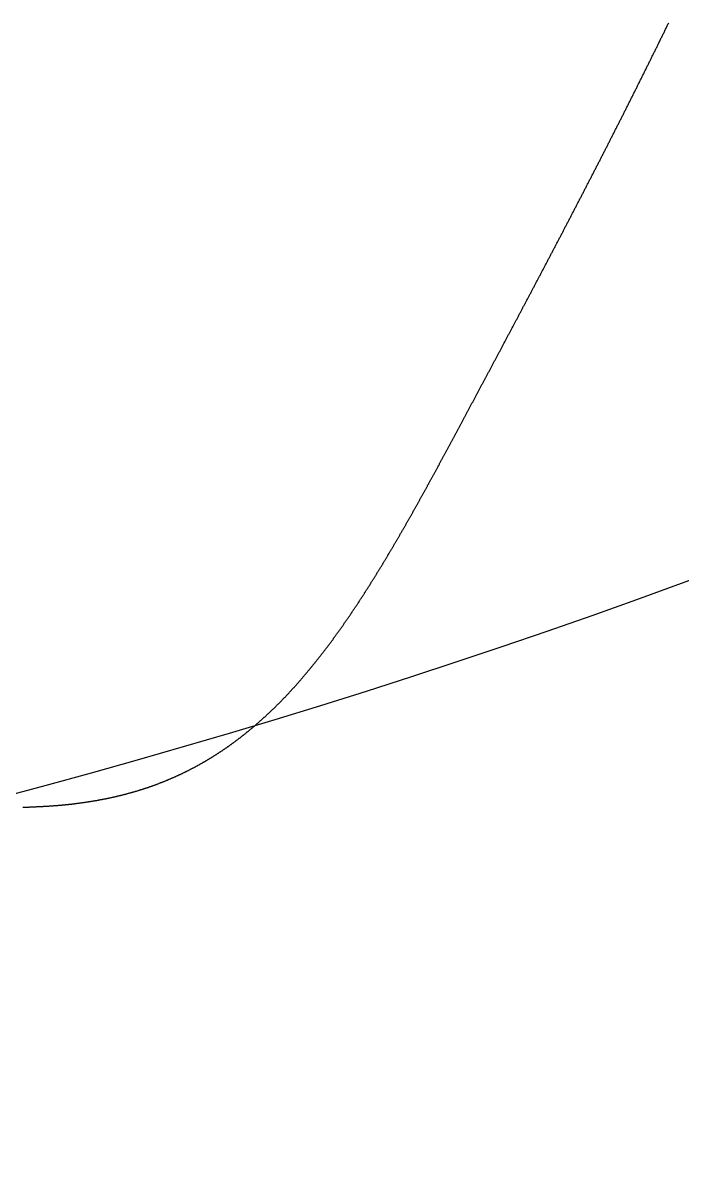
# Model space of a CAD drawing. Header units: millimetres. Extents: x 88 to 97873, y 32 to 55088.
# Drawn here: x 48353.262 to 48354.23, y 4949.045 to 4950.747 of the extents above; entities that cross this region are included whole.
import ezdxf

# ---------------------------------------------------------------- set-up
doc = ezdxf.new("R2010")
doc.units = ezdxf.units.MM
doc.header["$LTSCALE"] = 0.3

msp = doc.modelspace()

# ---------------------------------------------------------------- linework, layer by layer
msp.add_lwpolyline([(48353.2613, 4949.5947), (48353.2622, 4949.5947), (48353.263, 4949.5947), (48353.2639, 4949.5948), (48353.2648, 4949.5948), (48353.2656, 4949.5948), (48353.2665, 4949.5948), (48353.2673, 4949.5948), (48353.2682, 4949.5949), (48353.2691, 4949.5949), (48353.2699, 4949.5949), (48353.2708, 4949.5949), (48353.2717, 4949.595), (48353.2725, 4949.595), (48353.2734, 4949.595), (48353.2742, 4949.5951), (48353.2751, 4949.5951), (48353.2759, 4949.5951), (48353.2768, 4949.5951), (48353.2777, 4949.5952), (48353.2785, 4949.5952), (48353.2794, 4949.5952), (48353.2802, 4949.5953), (48353.2811, 4949.5953), (48353.2819, 4949.5954), (48353.2828, 4949.5954), (48353.2836, 4949.5954), (48353.2845, 4949.5955), (48353.2853, 4949.5955), (48353.2862, 4949.5956), (48353.287, 4949.5956), (48353.2879, 4949.5956), (48353.2887, 4949.5957), (48353.2896, 4949.5957), (48353.2904, 4949.5958), (48353.2912, 4949.5958), (48353.2921, 4949.5959), (48353.2929, 4949.5959), (48353.2938, 4949.596), (48353.2946, 4949.596), (48353.2954, 4949.5961), (48353.2963, 4949.5961), (48353.2971, 4949.5962), (48353.298, 4949.5962), (48353.2988, 4949.5963), (48353.2996, 4949.5963), (48353.3005, 4949.5964), (48353.3013, 4949.5964), (48353.3021, 4949.5965), (48353.303, 4949.5966), (48353.3038, 4949.5966), (48353.3046, 4949.5967), (48353.3055, 4949.5967), (48353.3063, 4949.5968), (48353.3071, 4949.5969), (48353.308, 4949.5969), (48353.3088, 4949.597), (48353.3096, 4949.5971), (48353.3104, 4949.5971), (48353.3113, 4949.5972), (48353.3121, 4949.5973), (48353.3129, 4949.5973), (48353.3137, 4949.5974), (48353.3146, 4949.5975), (48353.3154, 4949.5975), (48353.3162, 4949.5976), (48353.317, 4949.5977), (48353.3179, 4949.5978), (48353.3187, 4949.5978), (48353.3195, 4949.5979), (48353.3203, 4949.598), (48353.3211, 4949.5981), (48353.3219, 4949.5981), (48353.3228, 4949.5982), (48353.3236, 4949.5983), (48353.3244, 4949.5984), (48353.3252, 4949.5985), (48353.326, 4949.5986), (48353.3268, 4949.5986), (48353.3276, 4949.5987), (48353.3284, 4949.5988), (48353.3293, 4949.5989), (48353.3301, 4949.599), (48353.3309, 4949.5991), (48353.3317, 4949.5992), (48353.3325, 4949.5993), (48353.3333, 4949.5993), (48353.3341, 4949.5994), (48353.3349, 4949.5995), (48353.3357, 4949.5996), (48353.3365, 4949.5997), (48353.3373, 4949.5998), (48353.3381, 4949.5999), (48353.3389, 4949.6), (48353.3397, 4949.6001), (48353.3405, 4949.6002), (48353.3413, 4949.6003), (48353.3421, 4949.6004), (48353.3429, 4949.6005), (48353.3437, 4949.6006), (48353.3445, 4949.6007), (48353.3453, 4949.6008), (48353.3461, 4949.6009), (48353.3469, 4949.601), (48353.3477, 4949.6011), (48353.3485, 4949.6013), (48353.3493, 4949.6014), (48353.35, 4949.6015), (48353.3508, 4949.6016), (48353.3516, 4949.6017), (48353.3524, 4949.6018), (48353.3532, 4949.6019), (48353.354, 4949.602), (48353.3548, 4949.6022), (48353.3556, 4949.6023), (48353.3563, 4949.6024), (48353.3571, 4949.6025), (48353.3579, 4949.6026), (48353.3587, 4949.6028), (48353.3595, 4949.6029), (48353.3603, 4949.603), (48353.361, 4949.6031), (48353.3618, 4949.6033), (48353.3626, 4949.6034), (48353.3634, 4949.6035), (48353.3641, 4949.6036), (48353.3649, 4949.6038), (48353.3657, 4949.6039), (48353.3665, 4949.604), (48353.3672, 4949.6042), (48353.368, 4949.6043), (48353.3688, 4949.6044), (48353.3696, 4949.6046), (48353.3703, 4949.6047), (48353.3711, 4949.6048), (48353.3719, 4949.605), (48353.3726, 4949.6051), (48353.3734, 4949.6052), (48353.3742, 4949.6054), (48353.3749, 4949.6055), (48353.3757, 4949.6057), (48353.3765, 4949.6058), (48353.3772, 4949.6059), (48353.378, 4949.6061), (48353.3788, 4949.6062), (48353.3795, 4949.6064), (48353.3803, 4949.6065), (48353.381, 4949.6067), (48353.3818, 4949.6068), (48353.3825, 4949.607), (48353.3833, 4949.6071), (48353.3841, 4949.6073), (48353.3848, 4949.6074), (48353.3856, 4949.6076), (48353.3863, 4949.6077), (48353.3871, 4949.6079), (48353.3878, 4949.6081), (48353.3886, 4949.6082), (48353.3893, 4949.6084), (48353.3901, 4949.6085), (48353.3908, 4949.6087), (48353.3916, 4949.6089), (48353.3923, 4949.609), (48353.3931, 4949.6092), (48353.3938, 4949.6094), (48353.3946, 4949.6095), (48353.3953, 4949.6097), (48353.3961, 4949.6099), (48353.3968, 4949.61), (48353.3975, 4949.6102), (48353.3983, 4949.6104), (48353.399, 4949.6105), (48353.3998, 4949.6107), (48353.4005, 4949.6109), (48353.4012, 4949.6111), (48353.402, 4949.6112), (48353.4027, 4949.6114), (48353.4035, 4949.6116), (48353.4042, 4949.6118), (48353.4049, 4949.612), (48353.4057, 4949.6121), (48353.4064, 4949.6123), (48353.4071, 4949.6125), (48353.4079, 4949.6127), (48353.4086, 4949.6129), (48353.4093, 4949.6131), (48353.41, 4949.6132), (48353.4108, 4949.6134), (48353.4115, 4949.6136), (48353.4122, 4949.6138), (48353.413, 4949.614), (48353.4137, 4949.6142), (48353.4144, 4949.6144), (48353.4151, 4949.6146), (48353.4158, 4949.6148), (48353.4166, 4949.615), (48353.4173, 4949.6152), (48353.418, 4949.6154), (48353.4187, 4949.6156), (48353.4195, 4949.6158), (48353.4202, 4949.616), (48353.4209, 4949.6162), (48353.4216, 4949.6164), (48353.4223, 4949.6166), (48353.423, 4949.6168), (48353.4238, 4949.617), (48353.4245, 4949.6172), (48353.4252, 4949.6174), (48353.4259, 4949.6176), (48353.4266, 4949.6178), (48353.4273, 4949.618), (48353.428, 4949.6182), (48353.4287, 4949.6184), (48353.4294, 4949.6186), (48353.4301, 4949.6189), (48353.4309, 4949.6191), (48353.4316, 4949.6193), (48353.4323, 4949.6195), (48353.433, 4949.6197), (48353.4337, 4949.6199), (48353.4344, 4949.6202), (48353.4351, 4949.6204), (48353.4358, 4949.6206), (48353.4365, 4949.6208), (48353.4372, 4949.6211), (48353.4379, 4949.6213), (48353.4386, 4949.6215), (48353.4393, 4949.6217), (48353.44, 4949.622), (48353.4407, 4949.6222), (48353.4414, 4949.6224), (48353.4421, 4949.6226), (48353.4428, 4949.6229), (48353.4435, 4949.6231), (48353.4442, 4949.6233), (48353.4448, 4949.6236), (48353.4455, 4949.6238), (48353.4462, 4949.6241), (48353.4469, 4949.6243), (48353.4476, 4949.6245), (48353.4483, 4949.6248), (48353.449, 4949.625), (48353.4497, 4949.6252), (48353.4504, 4949.6255), (48353.4511, 4949.6257), (48353.4517, 4949.626), (48353.4524, 4949.6262), (48353.4531, 4949.6265), (48353.4538, 4949.6267), (48353.4545, 4949.627), (48353.4552, 4949.6272), (48353.4558, 4949.6275), (48353.4565, 4949.6277), (48353.4572, 4949.628), (48353.4579, 4949.6282), (48353.4586, 4949.6285), (48353.4592, 4949.6287), (48353.4599, 4949.629), (48353.4606, 4949.6292), (48353.4613, 4949.6295), (48353.4619, 4949.6297), (48353.4626, 4949.63), (48353.4633, 4949.6303), (48353.464, 4949.6305), (48353.4646, 4949.6308), (48353.4653, 4949.631), (48353.466, 4949.6313), (48353.4667, 4949.6316), (48353.4673, 4949.6318), (48353.468, 4949.6321), (48353.4687, 4949.6324), (48353.4693, 4949.6326), (48353.47, 4949.6329), (48353.4707, 4949.6332), (48353.4713, 4949.6335), (48353.472, 4949.6337), (48353.4727, 4949.634), (48353.4733, 4949.6343), (48353.474, 4949.6345), (48353.4746, 4949.6348), (48353.4753, 4949.6351), (48353.476, 4949.6354), (48353.4766, 4949.6357), (48353.4773, 4949.6359), (48353.4779, 4949.6362), (48353.4786, 4949.6365), (48353.4793, 4949.6368), (48353.4799, 4949.6371), (48353.4806, 4949.6373), (48353.4812, 4949.6376), (48353.4819, 4949.6379), (48353.4825, 4949.6382), (48353.4832, 4949.6385), (48353.4839, 4949.6388), (48353.4845, 4949.6391), (48353.4852, 4949.6394), (48353.4858, 4949.6397), (48353.4865, 4949.6399), (48353.4871, 4949.6402), (48353.4878, 4949.6405), (48353.4884, 4949.6408), (48353.4891, 4949.6411), (48353.4897, 4949.6414), (48353.4904, 4949.6417), (48353.491, 4949.642), (48353.4916, 4949.6423), (48353.4923, 4949.6426), (48353.4929, 4949.6429), (48353.4936, 4949.6432), (48353.4942, 4949.6435), (48353.4949, 4949.6438), (48353.4955, 4949.6441), (48353.4961, 4949.6444), (48353.4968, 4949.6448), (48353.4974, 4949.6451), (48353.4981, 4949.6454), (48353.4987, 4949.6457), (48353.4993, 4949.646), (48353.5, 4949.6463), (48353.5006, 4949.6466), (48353.5013, 4949.6469), (48353.5019, 4949.6473), (48353.5025, 4949.6476), (48353.5032, 4949.6479), (48353.5038, 4949.6482), (48353.5044, 4949.6485), (48353.5051, 4949.6488), (48353.5057, 4949.6492), (48353.5063, 4949.6495), (48353.507, 4949.6498), (48353.5076, 4949.6501), (48353.5082, 4949.6505), (48353.5088, 4949.6508), (48353.5095, 4949.6511), (48353.5101, 4949.6514), (48353.5107, 4949.6518), (48353.5113, 4949.6521), (48353.512, 4949.6524), (48353.5126, 4949.6527), (48353.5132, 4949.6531), (48353.5138, 4949.6534), (48353.5145, 4949.6537), (48353.5151, 4949.6541), (48353.5157, 4949.6544), (48353.5163, 4949.6547), (48353.517, 4949.6551), (48353.5176, 4949.6554), (48353.5182, 4949.6558), (48353.5188, 4949.6561), (48353.5194, 4949.6564), (48353.5201, 4949.6568), (48353.5207, 4949.6571), (48353.5213, 4949.6575), (48353.5219, 4949.6578), (48353.5225, 4949.6582), (48353.5231, 4949.6585), (48353.5238, 4949.6589), (48353.5244, 4949.6592), (48353.525, 4949.6595), (48353.5256, 4949.6599), (48353.5262, 4949.6602), (48353.5268, 4949.6606), (48353.5274, 4949.661), (48353.528, 4949.6613), (48353.5287, 4949.6617), (48353.5293, 4949.662), (48353.5299, 4949.6624), (48353.5305, 4949.6627), (48353.5311, 4949.6631), (48353.5317, 4949.6634), (48353.5323, 4949.6638), (48353.5329, 4949.6642), (48353.5335, 4949.6645), (48353.5341, 4949.6649), (48353.5347, 4949.6653), (48353.5353, 4949.6656), (48353.5359, 4949.666), (48353.5365, 4949.6663), (48353.5371, 4949.6667), (48353.5377, 4949.6671), (48353.5383, 4949.6674), (48353.5389, 4949.6678), (48353.5395, 4949.6682), (48353.5401, 4949.6686), (48353.5407, 4949.6689), (48353.5413, 4949.6693), (48353.5419, 4949.6697), (48353.5425, 4949.6701), (48353.5431, 4949.6704), (48353.5437, 4949.6708), (48353.5443, 4949.6712), (48353.5449, 4949.6716), (48353.5455, 4949.6719), (48353.5461, 4949.6723), (48353.5467, 4949.6727), (48353.5473, 4949.6731), (48353.5479, 4949.6735), (48353.5485, 4949.6739), (48353.5491, 4949.6742), (48353.5497, 4949.6746), (48353.5502, 4949.675), (48353.5508, 4949.6754), (48353.5514, 4949.6758), (48353.552, 4949.6762), (48353.5526, 4949.6766), (48353.5532, 4949.677), (48353.5538, 4949.6773), (48353.5544, 4949.6777), (48353.555, 4949.6781), (48353.5555, 4949.6785), (48353.5561, 4949.6789), (48353.5567, 4949.6793), (48353.5573, 4949.6797), (48353.5579, 4949.6801), (48353.5585, 4949.6805), (48353.559, 4949.6809), (48353.5596, 4949.6813), (48353.5602, 4949.6817), (48353.5608, 4949.6821), (48353.5614, 4949.6825), (48353.5619, 4949.6829), (48353.5625, 4949.6833), (48353.5631, 4949.6837), (48353.5637, 4949.6841), (48353.5643, 4949.6846), (48353.5648, 4949.685), (48353.5654, 4949.6854), (48353.566, 4949.6858), (48353.5666, 4949.6862), (48353.5671, 4949.6866), (48353.5677, 4949.687), (48353.5683, 4949.6874), (48353.5689, 4949.6878), (48353.5694, 4949.6883), (48353.57, 4949.6887), (48353.5706, 4949.6891), (48353.5712, 4949.6895), (48353.5717, 4949.6899), (48353.5723, 4949.6904), (48353.5729, 4949.6908), (48353.5734, 4949.6912), (48353.574, 4949.6916), (48353.5746, 4949.692), (48353.5751, 4949.6925), (48353.5757, 4949.6929), (48353.5763, 4949.6933), (48353.5768, 4949.6937), (48353.5774, 4949.6942), (48353.578, 4949.6946), (48353.5785, 4949.695), (48353.5791, 4949.6955), (48353.5797, 4949.6959), (48353.5802, 4949.6963), (48353.5808, 4949.6968), (48353.5814, 4949.6972), (48353.5819, 4949.6976), (48353.5825, 4949.6981), (48353.5831, 4949.6985), (48353.5836, 4949.6989), (48353.5842, 4949.6994), (48353.5847, 4949.6998), (48353.5853, 4949.7003), (48353.5859, 4949.7007), (48353.5864, 4949.7011), (48353.587, 4949.7016), (48353.5875, 4949.702), (48353.5881, 4949.7025), (48353.5887, 4949.7029), (48353.5892, 4949.7034), (48353.5898, 4949.7038), (48353.5903, 4949.7043), (48353.5909, 4949.7047), (48353.5914, 4949.7052), (48353.592, 4949.7056), (48353.5925, 4949.7061), (48353.5931, 4949.7065), (48353.5936, 4949.707), (48353.5942, 4949.7074), (48353.5948, 4949.7079), (48353.5953, 4949.7083), (48353.5959, 4949.7088), (48353.5964, 4949.7092), (48353.597, 4949.7097), (48353.5975, 4949.7102), (48353.5981, 4949.7106), (48353.5986, 4949.7111), (48353.5992, 4949.7115), (48353.5997, 4949.712), (48353.6002, 4949.7125), (48353.6008, 4949.7129), (48353.6013, 4949.7134), (48353.6019, 4949.7139), (48353.6024, 4949.7143), (48353.603, 4949.7148), (48353.6035, 4949.7153), (48353.6041, 4949.7157), (48353.6046, 4949.7162), (48353.6052, 4949.7167), (48353.6057, 4949.7171), (48353.6062, 4949.7176), (48353.6068, 4949.7181), (48353.6073, 4949.7186), (48353.6079, 4949.719), (48353.6084, 4949.7195), (48353.609, 4949.72), (48353.6095, 4949.7205), (48353.61, 4949.7209), (48353.6106, 4949.7214), (48353.6111, 4949.7219), (48353.6117, 4949.7224), (48353.6122, 4949.7229), (48353.6127, 4949.7234), (48353.6133, 4949.7238), (48353.6138, 4949.7243), (48353.6143, 4949.7248), (48353.6149, 4949.7253), (48353.6154, 4949.7258), (48353.616, 4949.7263), (48353.6165, 4949.7268), (48353.617, 4949.7272), (48353.6176, 4949.7277), (48353.6181, 4949.7282), (48353.6186, 4949.7287), (48353.6192, 4949.7292), (48353.6197, 4949.7297), (48353.6202, 4949.7302), (48353.6208, 4949.7307), (48353.6213, 4949.7312), (48353.6218, 4949.7317), (48353.6224, 4949.7322), (48353.6229, 4949.7327), (48353.6234, 4949.7332), (48353.6239, 4949.7337), (48353.6245, 4949.7342), (48353.625, 4949.7347), (48353.6255, 4949.7352), (48353.6261, 4949.7357), (48353.6266, 4949.7362), (48353.6271, 4949.7367), (48353.6276, 4949.7372), (48353.6282, 4949.7377), (48353.6287, 4949.7382), (48353.6292, 4949.7387), (48353.6298, 4949.7393), (48353.6303, 4949.7398), (48353.6308, 4949.7403), (48353.6313, 4949.7408), (48353.6319, 4949.7413), (48353.6324, 4949.7418), (48353.6329, 4949.7423), (48353.6334, 4949.7428), (48353.6339, 4949.7434), (48353.6345, 4949.7439), (48353.635, 4949.7444), (48353.6355, 4949.7449), (48353.636, 4949.7454), (48353.6366, 4949.746), (48353.6371, 4949.7465), (48353.6376, 4949.747), (48353.6381, 4949.7475), (48353.6386, 4949.748), (48353.6392, 4949.7486), (48353.6397, 4949.7491), (48353.6402, 4949.7496), (48353.6407, 4949.7501), (48353.6412, 4949.7507), (48353.6417, 4949.7512), (48353.6423, 4949.7517), (48353.6428, 4949.7523), (48353.6433, 4949.7528), (48353.6438, 4949.7533), (48353.6443, 4949.7539), (48353.6448, 4949.7544), (48353.6454, 4949.7549), (48353.6459, 4949.7555), (48353.6464, 4949.756), (48353.6469, 4949.7565), (48353.6474, 4949.7571), (48353.6479, 4949.7576), (48353.6484, 4949.7582), (48353.649, 4949.7587), (48353.6495, 4949.7592), (48353.65, 4949.7598), (48353.6505, 4949.7603), (48353.651, 4949.7609), (48353.6515, 4949.7614), (48353.652, 4949.762), (48353.6525, 4949.7625), (48353.653, 4949.763), (48353.6536, 4949.7636), (48353.6541, 4949.7641), (48353.6546, 4949.7647), (48353.6551, 4949.7652), (48353.6556, 4949.7658), (48353.6561, 4949.7663), (48353.6566, 4949.7669), (48353.6571, 4949.7675), (48353.6576, 4949.768), (48353.6581, 4949.7686), (48353.6586, 4949.7691), (48353.6591, 4949.7697), (48353.6596, 4949.7702), (48353.6602, 4949.7708), (48353.6607, 4949.7713), (48353.6612, 4949.7719), (48353.6617, 4949.7725), (48353.6622, 4949.773), (48353.6627, 4949.7736), (48353.6632, 4949.7742), (48353.6637, 4949.7747), (48353.6642, 4949.7753), (48353.6647, 4949.7759), (48353.6652, 4949.7764), (48353.6657, 4949.777), (48353.6662, 4949.7776), (48353.6667, 4949.7781), (48353.6672, 4949.7787), (48353.6677, 4949.7793), (48353.6682, 4949.7798), (48353.6687, 4949.7804), (48353.6692, 4949.781), (48353.6697, 4949.7815), (48353.6702, 4949.7821), (48353.6707, 4949.7827), (48353.6712, 4949.7833), (48353.6717, 4949.7839), (48353.6722, 4949.7844), (48353.6727, 4949.785), (48353.6732, 4949.7856), (48353.6737, 4949.7862), (48353.6742, 4949.7867), (48353.6747, 4949.7873), (48353.6752, 4949.7879), (48353.6757, 4949.7885), (48353.6762, 4949.7891), (48353.6767, 4949.7897), (48353.6772, 4949.7902), (48353.6777, 4949.7908), (48353.6782, 4949.7914), (48353.6787, 4949.792), (48353.6792, 4949.7926), (48353.6796, 4949.7932), (48353.6801, 4949.7938), (48353.6806, 4949.7944), (48353.6811, 4949.795), (48353.6816, 4949.7956), (48353.6821, 4949.7961), (48353.6826, 4949.7967), (48353.6831, 4949.7973), (48353.6836, 4949.7979), (48353.6841, 4949.7985), (48353.6846, 4949.7991), (48353.6851, 4949.7997), (48353.6856, 4949.8003), (48353.6861, 4949.8009), (48353.6865, 4949.8015), (48353.687, 4949.8021), (48353.6875, 4949.8027), (48353.688, 4949.8033), (48353.6885, 4949.8039), (48353.689, 4949.8045), (48353.6895, 4949.8051), (48353.69, 4949.8058), (48353.6905, 4949.8064), (48353.691, 4949.807), (48353.6914, 4949.8076), (48353.6919, 4949.8082), (48353.6924, 4949.8088), (48353.6929, 4949.8094), (48353.6934, 4949.81), (48353.6939, 4949.8106), (48353.6944, 4949.8112), (48353.6949, 4949.8119), (48353.6953, 4949.8125), (48353.6958, 4949.8131), (48353.6963, 4949.8137), (48353.6968, 4949.8143), (48353.6973, 4949.8149), (48353.6978, 4949.8156), (48353.6983, 4949.8162), (48353.6987, 4949.8168), (48353.6992, 4949.8174), (48353.6997, 4949.818), (48353.7002, 4949.8187), (48353.7007, 4949.8193), (48353.7012, 4949.8199), (48353.7016, 4949.8205), (48353.7021, 4949.8212), (48353.7026, 4949.8218), (48353.7031, 4949.8224), (48353.7036, 4949.823), (48353.7041, 4949.8237), (48353.7045, 4949.8243), (48353.705, 4949.8249), (48353.7055, 4949.8256), (48353.706, 4949.8262), (48353.7065, 4949.8268), (48353.707, 4949.8275), (48353.7074, 4949.8281), (48353.7079, 4949.8287), (48353.7084, 4949.8294), (48353.7089, 4949.83), (48353.7094, 4949.8306), (48353.7098, 4949.8313), (48353.7103, 4949.8319), (48353.7108, 4949.8326), (48353.7113, 4949.8332), (48353.7118, 4949.8338), (48353.7122, 4949.8345), (48353.7127, 4949.8351), (48353.7132, 4949.8358), (48353.7137, 4949.8364), (48353.7142, 4949.837), (48353.7146, 4949.8377), (48353.7151, 4949.8383), (48353.7156, 4949.839), (48353.7161, 4949.8396), (48353.7165, 4949.8403), (48353.717, 4949.8409), (48353.7175, 4949.8416), (48353.718, 4949.8422), (48353.7184, 4949.8429), (48353.7189, 4949.8435), (48353.7194, 4949.8442), (48353.7199, 4949.8448), (48353.7204, 4949.8455), (48353.7208, 4949.8462), (48353.7213, 4949.8468), (48353.7218, 4949.8475), (48353.7223, 4949.8481), (48353.7227, 4949.8488), (48353.7232, 4949.8494), (48353.7237, 4949.8501), (48353.7242, 4949.8508), (48353.7246, 4949.8514), (48353.7251, 4949.8521), (48353.7256, 4949.8528), (48353.7261, 4949.8534), (48353.7265, 4949.8541), (48353.727, 4949.8547), (48353.7275, 4949.8554), (48353.728, 4949.8561), (48353.7284, 4949.8567), (48353.7289, 4949.8574), (48353.7294, 4949.8581), (48353.7298, 4949.8588), (48353.7303, 4949.8594), (48353.7308, 4949.8601), (48353.7313, 4949.8608), (48353.7317, 4949.8614), (48353.7322, 4949.8621), (48353.7327, 4949.8628), (48353.7332, 4949.8635), (48353.7336, 4949.8641), (48353.7341, 4949.8648), (48353.7346, 4949.8655), (48353.735, 4949.8662), (48353.7355, 4949.8669), (48353.736, 4949.8675), (48353.7365, 4949.8682), (48353.7369, 4949.8689), (48353.7374, 4949.8696), (48353.7379, 4949.8703), (48353.7383, 4949.8709), (48353.7388, 4949.8716), (48353.7393, 4949.8723), (48353.7397, 4949.873), (48353.7402, 4949.8737), (48353.7407, 4949.8744), (48353.7412, 4949.8751), (48353.7416, 4949.8757), (48353.7421, 4949.8764), (48353.7426, 4949.8771), (48353.743, 4949.8778), (48353.7435, 4949.8785), (48353.744, 4949.8792), (48353.7444, 4949.8799), (48353.7449, 4949.8806), (48353.7454, 4949.8813), (48353.7458, 4949.882), (48353.7463, 4949.8827), (48353.7468, 4949.8834), (48353.7473, 4949.8841), (48353.7477, 4949.8848), (48353.7482, 4949.8855), (48353.7487, 4949.8862), (48353.7491, 4949.8869), (48353.7496, 4949.8876), (48353.7501, 4949.8883), (48353.7505, 4949.889), (48353.751, 4949.8897), (48353.7515, 4949.8904), (48353.7519, 4949.8911), (48353.7524, 4949.8918), (48353.7529, 4949.8925), (48353.7533, 4949.8932), (48353.7538, 4949.8939), (48353.7543, 4949.8946), (48353.7547, 4949.8953), (48353.7552, 4949.896), (48353.7557, 4949.8968), (48353.7561, 4949.8975), (48353.7566, 4949.8982), (48353.7571, 4949.8989), (48353.7575, 4949.8996), (48353.758, 4949.9003), (48353.7585, 4949.901), (48353.7589, 4949.9017), (48353.7594, 4949.9025), (48353.7599, 4949.9032), (48353.7603, 4949.9039), (48353.7608, 4949.9046), (48353.7612, 4949.9053), (48353.7617, 4949.9061), (48353.7622, 4949.9068), (48353.7626, 4949.9075), (48353.7631, 4949.9082), (48353.7636, 4949.9089), (48353.764, 4949.9097), (48353.7645, 4949.9104), (48353.765, 4949.9111), (48353.7654, 4949.9118), (48353.7659, 4949.9126), (48353.7664, 4949.9133), (48353.7668, 4949.914), (48353.7673, 4949.9148), (48353.7678, 4949.9155), (48353.7682, 4949.9162), (48353.7687, 4949.9169), (48353.7692, 4949.9177), (48353.7696, 4949.9184), (48353.7701, 4949.9191), (48353.7705, 4949.9199), (48353.771, 4949.9206), (48353.7715, 4949.9213), (48353.7719, 4949.9221), (48353.7724, 4949.9228), (48353.7729, 4949.9236), (48353.7733, 4949.9243), (48353.7738, 4949.925), (48353.7743, 4949.9258), (48353.7747, 4949.9265), (48353.7752, 4949.9273), (48353.7756, 4949.928), (48353.7761, 4949.9287), (48353.7766, 4949.9295), (48353.777, 4949.9302), (48353.7775, 4949.931), (48353.778, 4949.9317), (48353.7784, 4949.9325), (48353.7789, 4949.9332), (48353.7794, 4949.934), (48353.7798, 4949.9347), (48353.7803, 4949.9355), (48353.7807, 4949.9362), (48353.7812, 4949.937), (48353.7817, 4949.9377), (48353.7821, 4949.9385), (48353.7826, 4949.9392), (48353.7831, 4949.94), (48353.7835, 4949.9407), (48353.784, 4949.9415), (48353.7844, 4949.9422), (48353.7849, 4949.943), (48353.7854, 4949.9437), (48353.7858, 4949.9445), (48353.7863, 4949.9453), (48353.7868, 4949.946), (48353.7872, 4949.9468), (48353.7877, 4949.9475), (48353.7881, 4949.9483), (48353.7886, 4949.9491), (48353.7891, 4949.9498), (48353.7895, 4949.9506), (48353.79, 4949.9513), (48353.7905, 4949.9521), (48353.7909, 4949.9529), (48353.7914, 4949.9536), (48353.7919, 4949.9544), (48353.7923, 4949.9552), (48353.7928, 4949.9559), (48353.7932, 4949.9567), (48353.7937, 4949.9575), (48353.7942, 4949.9583), (48353.7946, 4949.959), (48353.7951, 4949.9598), (48353.7956, 4949.9606), (48353.796, 4949.9613), (48353.7965, 4949.9621), (48353.7969, 4949.9629), (48353.7974, 4949.9637), (48353.7979, 4949.9644), (48353.7983, 4949.9652), (48353.7988, 4949.966), (48353.7993, 4949.9668), (48353.7997, 4949.9675), (48353.8002, 4949.9683), (48353.8006, 4949.9691), (48353.8011, 4949.9699), (48353.8016, 4949.9707), (48353.802, 4949.9714), (48353.8025, 4949.9722), (48353.803, 4949.973), (48353.8034, 4949.9738), (48353.8039, 4949.9746), (48353.8043, 4949.9754), (48353.8048, 4949.9762), (48353.8053, 4949.9769), (48353.8057, 4949.9777), (48353.8062, 4949.9785), (48353.8067, 4949.9793), (48353.8071, 4949.9801), (48353.8076, 4949.9809), (48353.8081, 4949.9817), (48353.8085, 4949.9825), (48353.809, 4949.9833), (48353.8094, 4949.984), (48353.8099, 4949.9848), (48353.8104, 4949.9856), (48353.8108, 4949.9864), (48353.8113, 4949.9872), (48353.8118, 4949.988), (48353.8122, 4949.9888), (48353.8127, 4949.9896), (48353.8132, 4949.9904), (48353.8136, 4949.9912), (48353.8141, 4949.992), (48353.8145, 4949.9928), (48353.815, 4949.9936), (48353.8155, 4949.9944), (48353.8159, 4949.9952), (48353.8164, 4949.996), (48353.8169, 4949.9968), (48353.8173, 4949.9976), (48353.8178, 4949.9984), (48353.8183, 4949.9992), (48353.8187, 4950), (48353.8192, 4950.0009), (48353.8197, 4950.0017), (48353.8201, 4950.0025), (48353.8206, 4950.0033), (48353.821, 4950.0041), (48353.8215, 4950.0049), (48353.822, 4950.0057), (48353.8224, 4950.0065), (48353.8229, 4950.0073), (48353.8234, 4950.0081), (48353.8238, 4950.009), (48353.8243, 4950.0098), (48353.8248, 4950.0106), (48353.8252, 4950.0114), (48353.8257, 4950.0122), (48353.8262, 4950.013), (48353.8266, 4950.0139), (48353.8271, 4950.0147), (48353.8276, 4950.0155), (48353.828, 4950.0163), (48353.8285, 4950.0171), (48353.829, 4950.018), (48353.8294, 4950.0188), (48353.8299, 4950.0196), (48353.8304, 4950.0204), (48353.8308, 4950.0212), (48353.8313, 4950.0221), (48353.8318, 4950.0229), (48353.8322, 4950.0237), (48353.8327, 4950.0246), (48353.8332, 4950.0254), (48353.8336, 4950.0262), (48353.8341, 4950.027), (48353.8346, 4950.0279), (48353.835, 4950.0287), (48353.8355, 4950.0295), (48353.836, 4950.0304), (48353.8364, 4950.0312), (48353.8369, 4950.032), (48353.8374, 4950.0329), (48353.8378, 4950.0337), (48353.8383, 4950.0345), (48353.8388, 4950.0354), (48353.8392, 4950.0362), (48353.8397, 4950.037), (48353.8402, 4950.0379), (48353.8406, 4950.0387), (48353.8411, 4950.0395), (48353.8416, 4950.0404), (48353.842, 4950.0412), (48353.8425, 4950.0421), (48353.843, 4950.0429), (48353.8434, 4950.0437), (48353.8439, 4950.0446), (48353.8444, 4950.0454), (48353.8449, 4950.0463), (48353.8453, 4950.0471), (48353.8458, 4950.048), (48353.8463, 4950.0488), (48353.8467, 4950.0497), (48353.8472, 4950.0505), (48353.8477, 4950.0513), (48353.8481, 4950.0522), (48353.8486, 4950.053), (48353.8491, 4950.0539), (48353.8496, 4950.0547), (48353.85, 4950.0556), (48353.8505, 4950.0564), (48353.851, 4950.0573), (48353.8514, 4950.0582), (48353.8519, 4950.059), (48353.8524, 4950.0599), (48353.8529, 4950.0607), (48353.8533, 4950.0616), (48353.8538, 4950.0624), (48353.8543, 4950.0633), (48353.8547, 4950.0641), (48353.8552, 4950.065), (48353.8557, 4950.0659), (48353.8562, 4950.0667), (48353.8566, 4950.0676), (48353.8571, 4950.0684), (48353.8576, 4950.0693), (48353.8581, 4950.0702), (48353.8585, 4950.071), (48353.859, 4950.0719), (48353.8595, 4950.0727), (48353.86, 4950.0736), (48353.8604, 4950.0745), (48353.8609, 4950.0753), (48353.8614, 4950.0762), (48353.8618, 4950.0771), (48353.8623, 4950.0779), (48353.8628, 4950.0788), (48353.8633, 4950.0797), (48353.8637, 4950.0805), (48353.8642, 4950.0814), (48353.8647, 4950.0823), (48353.8652, 4950.0832), (48353.8657, 4950.084), (48353.8661, 4950.0849), (48353.8666, 4950.0858), (48353.8671, 4950.0867), (48353.8676, 4950.0875), (48353.868, 4950.0884), (48353.8685, 4950.0893), (48353.869, 4950.0902), (48353.8695, 4950.091), (48353.8699, 4950.0919), (48353.8704, 4950.0928), (48353.8709, 4950.0937), (48353.8714, 4950.0945), (48353.8719, 4950.0954), (48353.8723, 4950.0963), (48353.8728, 4950.0972), (48353.8733, 4950.0981), (48353.8738, 4950.099), (48353.8742, 4950.0998), (48353.8747, 4950.1007), (48353.8752, 4950.1016), (48353.8757, 4950.1025), (48353.8762, 4950.1034), (48353.8766, 4950.1043), (48353.8771, 4950.1052), (48353.8776, 4950.106), (48353.8781, 4950.1069), (48353.8786, 4950.1078), (48353.8791, 4950.1087), (48353.8795, 4950.1096), (48353.88, 4950.1105), (48353.8805, 4950.1114), (48353.881, 4950.1123), (48353.8815, 4950.1132), (48353.8819, 4950.1141), (48353.8824, 4950.115), (48353.8829, 4950.1158), (48353.8834, 4950.1167), (48353.8839, 4950.1176), (48353.8844, 4950.1185), (48353.8848, 4950.1194), (48353.8853, 4950.1203), (48353.8858, 4950.1212), (48353.8863, 4950.1221), (48353.8868, 4950.123), (48353.8873, 4950.1239), (48353.8877, 4950.1248), (48353.8882, 4950.1257), (48353.8887, 4950.1266), (48353.8892, 4950.1275), (48353.8897, 4950.1284), (48353.8902, 4950.1293), (48353.8907, 4950.1302), (48353.8911, 4950.1312), (48353.8916, 4950.1321), (48353.8921, 4950.133), (48353.8926, 4950.1339), (48353.8931, 4950.1348), (48353.8936, 4950.1357), (48353.8941, 4950.1366), (48353.8946, 4950.1375), (48353.895, 4950.1384), (48353.8955, 4950.1393), (48353.896, 4950.1402), (48353.8965, 4950.1411), (48353.897, 4950.1421), (48353.8975, 4950.143), (48353.898, 4950.1439), (48353.8985, 4950.1448), (48353.899, 4950.1457), (48353.8995, 4950.1466), (48353.8999, 4950.1475), (48353.9004, 4950.1485), (48353.9009, 4950.1494), (48353.9014, 4950.1503), (48353.9019, 4950.1512), (48353.9024, 4950.1521), (48353.9029, 4950.1531), (48353.9034, 4950.154), (48353.9039, 4950.1549), (48353.9044, 4950.1558), (48353.9049, 4950.1567), (48353.9054, 4950.1577), (48353.9059, 4950.1586), (48353.9063, 4950.1595), (48353.9068, 4950.1604), (48353.9073, 4950.1614), (48353.9078, 4950.1623), (48353.9083, 4950.1632), (48353.9088, 4950.1641), (48353.9093, 4950.1651), (48353.9098, 4950.166), (48353.9103, 4950.1669), (48353.9108, 4950.1679), (48353.9113, 4950.1688), (48353.9118, 4950.1697), (48353.9123, 4950.1707), (48353.9128, 4950.1716), (48353.9133, 4950.1725), (48353.9138, 4950.1734), (48353.9143, 4950.1744), (48353.9148, 4950.1753), (48353.9153, 4950.1763), (48353.9158, 4950.1772), (48353.9163, 4950.1781), (48353.9168, 4950.1791), (48353.9173, 4950.18), (48353.9178, 4950.1809), (48353.9183, 4950.1819), (48353.9188, 4950.1828), (48353.9193, 4950.1838), (48353.9198, 4950.1847), (48353.9203, 4950.1856), (48353.9208, 4950.1866), (48353.9213, 4950.1875), (48353.9218, 4950.1885), (48353.9223, 4950.1894), (48353.9228, 4950.1903), (48353.9233, 4950.1913), (48353.9238, 4950.1922), (48353.9243, 4950.1932), (48353.9248, 4950.1941), (48353.9253, 4950.1951), (48353.9258, 4950.196), (48353.9263, 4950.197), (48353.9268, 4950.1979), (48353.9274, 4950.1989), (48353.9279, 4950.1998), (48353.9284, 4950.2008), (48353.9289, 4950.2017), (48353.9294, 4950.2027), (48353.9299, 4950.2036), (48353.9304, 4950.2046), (48353.9309, 4950.2055), (48353.9314, 4950.2065), (48353.9319, 4950.2074), (48353.9324, 4950.2084), (48353.9329, 4950.2093), (48353.9335, 4950.2103), (48353.934, 4950.2113), (48353.9345, 4950.2122), (48353.935, 4950.2132), (48353.9355, 4950.2141), (48353.936, 4950.2151), (48353.9365, 4950.216), (48353.937, 4950.217), (48353.9375, 4950.218), (48353.9381, 4950.2189), (48353.9386, 4950.2199), (48353.9391, 4950.2209), (48353.9396, 4950.2218), (48353.9401, 4950.2228), (48353.9406, 4950.2237), (48353.9411, 4950.2247), (48353.9417, 4950.2257), (48353.9422, 4950.2266), (48353.9427, 4950.2276), (48353.9432, 4950.2286), (48353.9437, 4950.2295), (48353.9442, 4950.2305), (48353.9447, 4950.2315), (48353.9453, 4950.2324), (48353.9458, 4950.2334), (48353.9463, 4950.2344), (48353.9468, 4950.2354), (48353.9473, 4950.2363), (48353.9478, 4950.2373), (48353.9484, 4950.2383), (48353.9489, 4950.2392), (48353.9494, 4950.2402), (48353.9499, 4950.2412), (48353.9504, 4950.2422), (48353.951, 4950.2431), (48353.9515, 4950.2441), (48353.952, 4950.2451), (48353.9525, 4950.2461), (48353.953, 4950.2471), (48353.9536, 4950.248), (48353.9541, 4950.249), (48353.9546, 4950.25), (48353.9551, 4950.251), (48353.9557, 4950.2519), (48353.9562, 4950.2529), (48353.9567, 4950.2539), (48353.9572, 4950.2549), (48353.9577, 4950.2559), (48353.9583, 4950.2569), (48353.9588, 4950.2578), (48353.9593, 4950.2588), (48353.9598, 4950.2598), (48353.9604, 4950.2608), (48353.9609, 4950.2618), (48353.9614, 4950.2628), (48353.9619, 4950.2638), (48353.9625, 4950.2647), (48353.963, 4950.2657), (48353.9635, 4950.2667), (48353.964, 4950.2677), (48353.9646, 4950.2687), (48353.9651, 4950.2697), (48353.9656, 4950.2707), (48353.9662, 4950.2717), (48353.9667, 4950.2727), (48353.9672, 4950.2737), (48353.9677, 4950.2746), (48353.9683, 4950.2756), (48353.9688, 4950.2766), (48353.9693, 4950.2776), (48353.9699, 4950.2786), (48353.9704, 4950.2796), (48353.9709, 4950.2806), (48353.9714, 4950.2816), (48353.972, 4950.2826), (48353.9725, 4950.2836), (48353.973, 4950.2846), (48353.9736, 4950.2856), (48353.9741, 4950.2866), (48353.9746, 4950.2876), (48353.9752, 4950.2886), (48353.9757, 4950.2896), (48353.9762, 4950.2906), (48353.9768, 4950.2916), (48353.9773, 4950.2926), (48353.9778, 4950.2936), (48353.9784, 4950.2946), (48353.9789, 4950.2956), (48353.9794, 4950.2966), (48353.98, 4950.2976), (48353.9805, 4950.2986), (48353.981, 4950.2996), (48353.9816, 4950.3007), (48353.9821, 4950.3017), (48353.9826, 4950.3027), (48353.9832, 4950.3037), (48353.9837, 4950.3047), (48353.9842, 4950.3057), (48353.9848, 4950.3067), (48353.9853, 4950.3077), (48353.9859, 4950.3087), (48353.9864, 4950.3097), (48353.9869, 4950.3108), (48353.9875, 4950.3118), (48353.988, 4950.3128), (48353.9885, 4950.3138), (48353.9891, 4950.3148), (48353.9896, 4950.3158), (48353.9902, 4950.3168), (48353.9907, 4950.3179), (48353.9912, 4950.3189), (48353.9918, 4950.3199), (48353.9923, 4950.3209), (48353.9929, 4950.3219), (48353.9934, 4950.3229), (48353.9939, 4950.324), (48353.9945, 4950.325), (48353.995, 4950.326), (48353.9956, 4950.327), (48353.9961, 4950.328), (48353.9966, 4950.3291), (48353.9972, 4950.3301), (48353.9977, 4950.3311), (48353.9983, 4950.3321), (48353.9988, 4950.3332), (48353.9994, 4950.3342), (48353.9999, 4950.3352), (48354.0004, 4950.3362), (48354.001, 4950.3373), (48354.0015, 4950.3383), (48354.0021, 4950.3393), (48354.0026, 4950.3403), (48354.0032, 4950.3414), (48354.0037, 4950.3424), (48354.0042, 4950.3434), (48354.0048, 4950.3444), (48354.0053, 4950.3455), (48354.0059, 4950.3465), (48354.0064, 4950.3475), (48354.007, 4950.3486), (48354.0075, 4950.3496), (48354.0081, 4950.3506), (48354.0086, 4950.3517), (48354.0092, 4950.3527), (48354.0097, 4950.3537), (48354.0102, 4950.3548), (48354.0108, 4950.3558), (48354.0113, 4950.3568), (48354.0119, 4950.3579), (48354.0124, 4950.3589), (48354.013, 4950.3599), (48354.0135, 4950.361), (48354.0141, 4950.362), (48354.0146, 4950.3631), (48354.0152, 4950.3641), (48354.0157, 4950.3651), (48354.0163, 4950.3662), (48354.0168, 4950.3672), (48354.0174, 4950.3683), (48354.0179, 4950.3693), (48354.0185, 4950.3703), (48354.019, 4950.3714), (48354.0196, 4950.3724), (48354.0201, 4950.3735), (48354.0207, 4950.3745), (48354.0212, 4950.3756), (48354.0218, 4950.3766), (48354.0223, 4950.3776), (48354.0229, 4950.3787), (48354.0234, 4950.3797), (48354.024, 4950.3808), (48354.0245, 4950.3818), (48354.0251, 4950.3829), (48354.0256, 4950.3839), (48354.0262, 4950.385), (48354.0267, 4950.386), (48354.0273, 4950.3871), (48354.0278, 4950.3881), (48354.0284, 4950.3892), (48354.0289, 4950.3902), (48354.0295, 4950.3913), (48354.03, 4950.3923), (48354.0306, 4950.3934), (48354.0312, 4950.3944), (48354.0317, 4950.3955), (48354.0323, 4950.3965), (48354.0328, 4950.3976), (48354.0334, 4950.3986), (48354.0339, 4950.3997), (48354.0345, 4950.4008), (48354.035, 4950.4018), (48354.0356, 4950.4029), (48354.0361, 4950.4039), (48354.0367, 4950.405), (48354.0373, 4950.406), (48354.0378, 4950.4071), (48354.0384, 4950.4082), (48354.0389, 4950.4092), (48354.0395, 4950.4103), (48354.04, 4950.4113), (48354.0406, 4950.4124), (48354.0411, 4950.4135), (48354.0417, 4950.4145), (48354.0423, 4950.4156), (48354.0428, 4950.4166), (48354.0434, 4950.4177), (48354.0439, 4950.4188), (48354.0445, 4950.4198), (48354.0451, 4950.4209), (48354.0456, 4950.422), (48354.0462, 4950.423), (48354.0467, 4950.4241), (48354.0473, 4950.4252), (48354.0478, 4950.4262), (48354.0484, 4950.4273), (48354.049, 4950.4284), (48354.0495, 4950.4294), (48354.0501, 4950.4305), (48354.0506, 4950.4316), (48354.0512, 4950.4326), (48354.0518, 4950.4337), (48354.0523, 4950.4348), (48354.0529, 4950.4359), (48354.0534, 4950.4369), (48354.054, 4950.438), (48354.0546, 4950.4391), (48354.0551, 4950.4401), (48354.0557, 4950.4412), (48354.0562, 4950.4423), (48354.0568, 4950.4434), (48354.0574, 4950.4444), (48354.0579, 4950.4455), (48354.0585, 4950.4466), (48354.059, 4950.4477), (48354.0596, 4950.4487), (48354.0602, 4950.4498), (48354.0607, 4950.4509), (48354.0613, 4950.452), (48354.0619, 4950.453), (48354.0624, 4950.4541), (48354.063, 4950.4552), (48354.0635, 4950.4563), (48354.0641, 4950.4574), (48354.0647, 4950.4584), (48354.0652, 4950.4595), (48354.0658, 4950.4606), (48354.0664, 4950.4617), (48354.0669, 4950.4628), (48354.0675, 4950.4639), (48354.068, 4950.4649), (48354.0686, 4950.466), (48354.0692, 4950.4671), (48354.0697, 4950.4682), (48354.0703, 4950.4693), (48354.0709, 4950.4704), (48354.0714, 4950.4714), (48354.072, 4950.4725), (48354.0726, 4950.4736), (48354.0731, 4950.4747), (48354.0737, 4950.4758), (48354.0743, 4950.4769), (48354.0748, 4950.478), (48354.0754, 4950.4791), (48354.0759, 4950.4801), (48354.0765, 4950.4812), (48354.0771, 4950.4823), (48354.0776, 4950.4834), (48354.0782, 4950.4845), (48354.0788, 4950.4856), (48354.0793, 4950.4867), (48354.0799, 4950.4878), (48354.0805, 4950.4889), (48354.081, 4950.49), (48354.0816, 4950.4911), (48354.0822, 4950.4922), (48354.0827, 4950.4932), (48354.0833, 4950.4943), (48354.0839, 4950.4954), (48354.0844, 4950.4965), (48354.085, 4950.4976), (48354.0856, 4950.4987), (48354.0861, 4950.4998), (48354.0867, 4950.5009), (48354.0873, 4950.502), (48354.0878, 4950.5031), (48354.0884, 4950.5042), (48354.089, 4950.5053), (48354.0895, 4950.5064), (48354.0901, 4950.5075), (48354.0907, 4950.5086), (48354.0913, 4950.5097), (48354.0918, 4950.5108), (48354.0924, 4950.5119), (48354.093, 4950.513), (48354.0935, 4950.5141), (48354.0941, 4950.5152), (48354.0947, 4950.5163), (48354.0952, 4950.5174), (48354.0958, 4950.5185), (48354.0964, 4950.5196), (48354.0969, 4950.5207), (48354.0975, 4950.5218), (48354.0981, 4950.5229), (48354.0986, 4950.5241), (48354.0992, 4950.5252), (48354.0998, 4950.5263), (48354.1004, 4950.5274), (48354.1009, 4950.5285), (48354.1015, 4950.5296), (48354.1021, 4950.5307), (48354.1026, 4950.5318), (48354.1032, 4950.5329), (48354.1038, 4950.534), (48354.1043, 4950.5351), (48354.1049, 4950.5362), (48354.1055, 4950.5374), (48354.1061, 4950.5385), (48354.1066, 4950.5396), (48354.1072, 4950.5407), (48354.1078, 4950.5418), (48354.1083, 4950.5429), (48354.1089, 4950.544), (48354.1095, 4950.5451), (48354.1101, 4950.5463), (48354.1106, 4950.5474), (48354.1112, 4950.5485), (48354.1118, 4950.5496), (48354.1123, 4950.5507), (48354.1129, 4950.5518), (48354.1135, 4950.553), (48354.1141, 4950.5541), (48354.1146, 4950.5552), (48354.1152, 4950.5563), (48354.1158, 4950.5574), (48354.1163, 4950.5585), (48354.1169, 4950.5597), (48354.1175, 4950.5608), (48354.1181, 4950.5619), (48354.1186, 4950.563), (48354.1192, 4950.5641), (48354.1198, 4950.5653), (48354.1203, 4950.5664), (48354.1209, 4950.5675), (48354.1215, 4950.5686), (48354.1221, 4950.5697), (48354.1226, 4950.5709), (48354.1232, 4950.572), (48354.1238, 4950.5731), (48354.1244, 4950.5742), (48354.1249, 4950.5754), (48354.1255, 4950.5765), (48354.1261, 4950.5776), (48354.1266, 4950.5787), (48354.1272, 4950.5799), (48354.1278, 4950.581), (48354.1284, 4950.5821), (48354.1289, 4950.5832), (48354.1295, 4950.5844), (48354.1301, 4950.5855), (48354.1307, 4950.5866), (48354.1312, 4950.5878), (48354.1318, 4950.5889), (48354.1324, 4950.59), (48354.1329, 4950.5911), (48354.1335, 4950.5923), (48354.1341, 4950.5934), (48354.1347, 4950.5945), (48354.1352, 4950.5957), (48354.1358, 4950.5968), (48354.1364, 4950.5979), (48354.137, 4950.5991), (48354.1375, 4950.6002), (48354.1381, 4950.6013), (48354.1387, 4950.6025), (48354.1393, 4950.6036), (48354.1398, 4950.6047), (48354.1404, 4950.6059), (48354.141, 4950.607), (48354.1416, 4950.6081), (48354.1421, 4950.6093), (48354.1427, 4950.6104), (48354.1433, 4950.6115), (48354.1438, 4950.6127), (48354.1444, 4950.6138), (48354.145, 4950.6149), (48354.1456, 4950.6161), (48354.1461, 4950.6172), (48354.1467, 4950.6184), (48354.1473, 4950.6195), (48354.1479, 4950.6206), (48354.1484, 4950.6218), (48354.149, 4950.6229), (48354.1496, 4950.6241), (48354.1502, 4950.6252), (48354.1507, 4950.6263), (48354.1513, 4950.6275), (48354.1519, 4950.6286), (48354.1525, 4950.6298), (48354.153, 4950.6309), (48354.1536, 4950.632), (48354.1542, 4950.6332), (48354.1548, 4950.6343), (48354.1553, 4950.6355), (48354.1559, 4950.6366), (48354.1565, 4950.6378), (48354.1571, 4950.6389), (48354.1576, 4950.6401), (48354.1582, 4950.6412), (48354.1588, 4950.6423), (48354.1594, 4950.6435), (48354.1599, 4950.6446), (48354.1605, 4950.6458), (48354.1611, 4950.6469), (48354.1617, 4950.6481), (48354.1622, 4950.6492), (48354.1628, 4950.6504), (48354.1634, 4950.6515), (48354.164, 4950.6527), (48354.1645, 4950.6538), (48354.1651, 4950.655), (48354.1657, 4950.6561), (48354.1663, 4950.6573), (48354.1668, 4950.6584), (48354.1674, 4950.6596), (48354.168, 4950.6607), (48354.1686, 4950.6619), (48354.1691, 4950.663), (48354.1697, 4950.6642), (48354.1703, 4950.6653), (48354.1709, 4950.6665), (48354.1714, 4950.6676), (48354.172, 4950.6688), (48354.1726, 4950.67), (48354.1731, 4950.6711), (48354.1737, 4950.6723), (48354.1743, 4950.6734), (48354.1749, 4950.6746), (48354.1754, 4950.6757), (48354.176, 4950.6769), (48354.1766, 4950.678), (48354.1772, 4950.6792), (48354.1777, 4950.6804), (48354.1783, 4950.6815), (48354.1789, 4950.6827), (48354.1795, 4950.6838), (48354.18, 4950.685), (48354.1806, 4950.6861), (48354.1812, 4950.6873), (48354.1818, 4950.6885), (48354.1823, 4950.6896), (48354.1829, 4950.6908), (48354.1835, 4950.6919), (48354.1841, 4950.6931), (48354.1846, 4950.6943), (48354.1852, 4950.6954), (48354.1858, 4950.6966), (48354.1864, 4950.6978), (48354.1869, 4950.6989), (48354.1875, 4950.7001), (48354.1881, 4950.7012), (48354.1887, 4950.7024), (48354.1892, 4950.7036), (48354.1898, 4950.7047), (48354.1904, 4950.7059), (48354.191, 4950.7071), (48354.1915, 4950.7082), (48354.1921, 4950.7094), (48354.1927, 4950.7106), (48354.1933, 4950.7117), (48354.1938, 4950.7129), (48354.1944, 4950.7141), (48354.195, 4950.7152), (48354.1956, 4950.7164), (48354.1961, 4950.7176), (48354.1967, 4950.7187), (48354.1973, 4950.7199), (48354.1978, 4950.7211), (48354.1984, 4950.7222), (48354.199, 4950.7234), (48354.1996, 4950.7246), (48354.2001, 4950.7257), (48354.2007, 4950.7269), (48354.2013, 4950.7281), (48354.2019, 4950.7293), (48354.2024, 4950.7304), (48354.203, 4950.7316), (48354.2036, 4950.7328), (48354.2042, 4950.7339), (48354.2047, 4950.7351), (48354.2053, 4950.7363), (48354.2059, 4950.7375), (48354.2064, 4950.7386), (48354.207, 4950.7398), (48354.2076, 4950.741), (48354.2082, 4950.7422), (48354.2087, 4950.7433), (48354.2093, 4950.7445), (48354.2099, 4950.7457), (48354.2105, 4950.7468), (48354.211, 4950.748)])
for radius in [18.5479, 14.363, 11.4141]:
    msp.add_circle((48350.3049, 4960.6448), radius)

doc.saveas('drawing.dxf')
